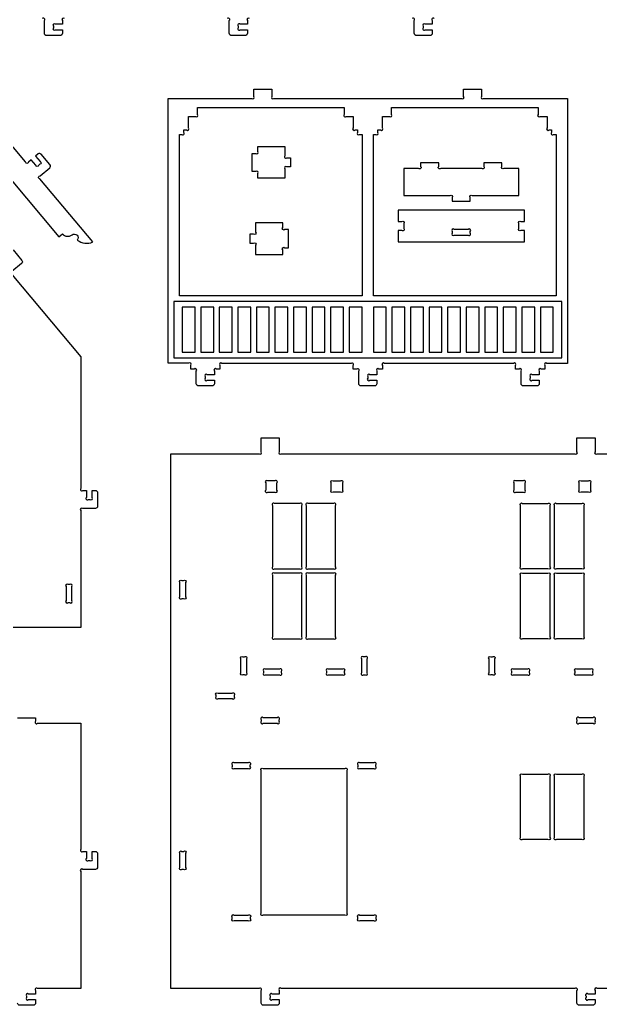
# Model space of a CAD drawing. Extents: x 2652.7 to 2745.6, y 2274 to 2345.8.
# Drawn here: x 2691.23 to 2716.97, y 2273.99 to 2317.68 of the extents above; entities that cross this region are included whole.
import ezdxf

# ---------------------------------------------------------------- set-up
doc = ezdxf.new("R2010")
doc.units = 0
doc.header["$MEASUREMENT"] = 0
doc.layers.add('LAYER1', color=18, linetype='CONTINUOUS')

msp = doc.modelspace()

# ---------------------------------------------------------------- linework, layer by layer
at = {"layer": 'LAYER1'}
for points in [[(2693.213, 2317.732, 1), (2693.125, 2317.644), (2693.125, 2317.482), (2692.813, 2317.482, 1), (2692.725, 2317.394), (2692.725, 2317.321, 1), (2692.813, 2317.232), (2693.125, 2317.232), (2693.125, 2317.082, -0.414214), (2693.025, 2316.982), (2692.425, 2316.982, -0.414214), (2692.325, 2317.082), (2692.325, 2317.644, 1), (2692.236, 2317.732)], [(2701.413, 2317.732, 1), (2701.325, 2317.644), (2701.325, 2317.482), (2701.013, 2317.482, 1), (2700.925, 2317.394), (2700.925, 2317.321, 1), (2701.013, 2317.232), (2701.325, 2317.232), (2701.325, 2317.082, -0.414214), (2701.225, 2316.982), (2700.625, 2316.982, -0.414214), (2700.525, 2317.082), (2700.525, 2317.644, 1), (2700.436, 2317.732)], [(2709.613, 2317.732, 1), (2709.525, 2317.644), (2709.525, 2317.482), (2709.213, 2317.482, 1), (2709.125, 2317.394), (2709.125, 2317.321, 1), (2709.213, 2317.232), (2709.525, 2317.232), (2709.525, 2317.082, -0.414214), (2709.425, 2316.982), (2708.825, 2316.982, -0.414214), (2708.725, 2317.082), (2708.725, 2317.644, 1), (2708.636, 2317.732)], [(2687.148, 2315.008), (2692.973, 2308.065), (2693.126, 2308.194, 0.40836), (2693.553, 2308.146, -0.891219), (2693.785, 2307.911, 0.261881), (2694.475, 2307.83), (2692.122, 2310.635, -1), (2692.133, 2310.76), (2692.563, 2311.12, 0.414214), (2692.576, 2311.261), (2692.19, 2311.721, 0.414214), (2692.049, 2311.733), (2691.934, 2311.637), (2692.134, 2311.398, -1), (2692.123, 2311.274), (2692.068, 2311.227, -1), (2691.943, 2311.238), (2691.743, 2311.476), (2691.619, 2311.372, -1), (2691.494, 2311.383), (2687.148, 2316.563)], [(2690.944, 2307.477), (2691.33, 2307.017, -0.414214), (2691.318, 2306.876), (2690.888, 2306.515, 1)], [(2690.877, 2306.39), (2693.938, 2302.742), (2693.938, 2296.906, 1), (2694.026, 2296.817), (2694.188, 2296.817), (2694.188, 2296.506, 1), (2694.276, 2296.417), (2694.349, 2296.417, 1), (2694.438, 2296.506), (2694.438, 2296.817), (2694.588, 2296.817, -0.414214), (2694.688, 2296.717), (2694.688, 2296.117, -0.414214), (2694.588, 2296.017), (2694.026, 2296.017, 1), (2693.938, 2295.929), (2693.938, 2290.742), (2689.676, 2290.742, 1)], [(2720.738, 2274.742), (2716.826, 2274.742, 1), (2716.738, 2274.654), (2716.738, 2274.492), (2716.426, 2274.492, 1), (2716.338, 2274.404), (2716.338, 2274.331, 1), (2716.426, 2274.242), (2716.738, 2274.242), (2716.738, 2274.092, -0.414214), (2716.638, 2273.992), (2716.038, 2273.992, -0.414214), (2715.938, 2274.092), (2715.938, 2274.654, 1), (2715.849, 2274.742), (2702.826, 2274.742, 1), (2702.738, 2274.654), (2702.738, 2274.492), (2702.426, 2274.492, 1), (2702.338, 2274.404), (2702.338, 2274.331, 1), (2702.426, 2274.242), (2702.738, 2274.242), (2702.738, 2274.092, -0.414214), (2702.638, 2273.992), (2702.038, 2273.992, -0.414214), (2701.938, 2274.092), (2701.938, 2274.654, 1), (2701.849, 2274.742), (2697.938, 2274.742), (2697.938, 2298.442), (2701.849, 2298.442, 1), (2701.938, 2298.531), (2701.938, 2299.142), (2702.738, 2299.142), (2702.738, 2298.531, 1), (2702.826, 2298.442), (2715.849, 2298.442, 1), (2715.938, 2298.531), (2715.938, 2299.142), (2716.738, 2299.142), (2716.738, 2298.531, 1), (2716.826, 2298.442), (2720.738, 2298.442)], [(2691.138, 2286.742), (2691.938, 2286.742), (2691.938, 2286.581, 1), (2692.026, 2286.492), (2693.938, 2286.492), (2693.938, 2280.906, 1), (2694.026, 2280.817), (2694.188, 2280.817), (2694.188, 2280.506, 1), (2694.276, 2280.417), (2694.349, 2280.417, 1), (2694.438, 2280.506), (2694.438, 2280.817), (2694.588, 2280.817, -0.414214), (2694.688, 2280.717), (2694.688, 2280.117, -0.414214), (2694.588, 2280.017), (2694.026, 2280.017, 1), (2693.938, 2279.929), (2693.938, 2274.742), (2692.026, 2274.742, 1), (2691.938, 2274.654), (2691.938, 2274.492), (2691.626, 2274.492, 1), (2691.538, 2274.404), (2691.538, 2274.331, 1), (2691.626, 2274.242), (2691.938, 2274.242), (2691.938, 2274.092, -0.414214), (2691.838, 2273.992), (2691.238, 2273.992, -0.414214), (2691.138, 2274.092)]]:
    msp.add_lwpolyline(points, format="xyb", dxfattribs=at)
for points in [[(2715.512, 2302.448), (2714.6, 2302.448, 1), (2714.512, 2302.36), (2714.512, 2302.198), (2714.35, 2302.198, 1), (2714.262, 2302.11), (2714.262, 2301.948), (2713.95, 2301.948, 1), (2713.862, 2301.86), (2713.862, 2301.787, 1), (2713.95, 2301.698), (2714.262, 2301.698), (2714.262, 2301.548, -0.414214), (2714.162, 2301.448), (2713.562, 2301.448, -0.414214), (2713.462, 2301.548), (2713.462, 2302.11, 1), (2713.373, 2302.198), (2713.212, 2302.198), (2713.212, 2302.36, 1), (2713.123, 2302.448), (2707.4, 2302.448, 1), (2707.312, 2302.36), (2707.312, 2302.198), (2707.15, 2302.198, 1), (2707.062, 2302.11), (2707.062, 2301.948), (2706.75, 2301.948, 1), (2706.662, 2301.86), (2706.662, 2301.787, 1), (2706.75, 2301.698), (2707.062, 2301.698), (2707.062, 2301.548, -0.414214), (2706.962, 2301.448), (2706.362, 2301.448, -0.414214), (2706.262, 2301.548), (2706.262, 2302.11, 1), (2706.173, 2302.198), (2706.012, 2302.198), (2706.012, 2302.36, 1), (2705.923, 2302.448), (2700.2, 2302.448, 1), (2700.112, 2302.36), (2700.112, 2302.198), (2699.95, 2302.198, 1), (2699.862, 2302.11), (2699.862, 2301.948), (2699.55, 2301.948, 1), (2699.462, 2301.86), (2699.462, 2301.787, 1), (2699.55, 2301.698), (2699.862, 2301.698), (2699.862, 2301.548, -0.414214), (2699.762, 2301.448), (2699.162, 2301.448, -0.414214), (2699.062, 2301.548), (2699.062, 2302.11, 1), (2698.973, 2302.198), (2698.812, 2302.198), (2698.812, 2302.369, 1), (2698.723, 2302.458), (2697.812, 2302.458), (2697.812, 2314.198), (2701.523, 2314.198, 1), (2701.612, 2314.287), (2701.612, 2314.598), (2702.412, 2314.598), (2702.412, 2314.287, 1), (2702.5, 2314.198), (2710.823, 2314.198, 1), (2710.912, 2314.287), (2710.912, 2314.598), (2711.712, 2314.598), (2711.712, 2314.287, 1), (2711.8, 2314.198), (2715.512, 2314.198)], [(2698.312, 2305.448), (2698.312, 2312.598), (2698.423, 2312.598, 1), (2698.512, 2312.687), (2698.512, 2312.798), (2698.623, 2312.798, 1), (2698.712, 2312.887), (2698.712, 2313.398), (2699.023, 2313.398, 1), (2699.112, 2313.487), (2699.112, 2313.798), (2705.612, 2313.798), (2705.612, 2313.487, 1), (2705.7, 2313.398), (2706.012, 2313.398), (2706.012, 2312.887, 1), (2706.1, 2312.798), (2706.212, 2312.798), (2706.212, 2312.687, 1), (2706.3, 2312.598), (2706.412, 2312.598), (2706.412, 2305.448)], [(2706.912, 2305.448), (2706.912, 2312.598), (2707.023, 2312.598, 1), (2707.112, 2312.687), (2707.112, 2312.798), (2707.223, 2312.798, 1), (2707.312, 2312.887), (2707.312, 2313.398), (2707.623, 2313.398, 1), (2707.712, 2313.487), (2707.712, 2313.798), (2714.212, 2313.798), (2714.212, 2313.487, 1), (2714.3, 2313.398), (2714.612, 2313.398), (2714.612, 2312.887, 1), (2714.7, 2312.798), (2714.812, 2312.798), (2714.812, 2312.687, 1), (2714.9, 2312.598), (2715.012, 2312.598), (2715.012, 2305.448)], [(2702.992, 2312.058), (2702.992, 2311.647, 1), (2703.08, 2311.558), (2703.242, 2311.558), (2703.242, 2311.158), (2703.08, 2311.158, 1), (2702.992, 2311.07), (2702.992, 2310.658), (2701.792, 2310.658), (2701.792, 2310.87, 1), (2701.703, 2310.958), (2701.542, 2310.958), (2701.542, 2311.758), (2701.703, 2311.758, 1), (2701.792, 2311.847), (2701.792, 2312.058)], [(2711.807, 2311.339), (2711.807, 2311.178, -1), (2711.719, 2311.089), (2709.896, 2311.089, -1), (2709.807, 2311.178), (2709.807, 2311.339), (2709.007, 2311.339), (2709.007, 2311.178, -1), (2708.919, 2311.089), (2708.257, 2311.089), (2708.257, 2309.889), (2710.319, 2309.889, -1), (2710.407, 2309.8), (2710.407, 2309.639), (2711.207, 2309.639), (2711.207, 2309.8, -1), (2711.296, 2309.889), (2713.357, 2309.889), (2713.357, 2311.089), (2712.696, 2311.089, -1), (2712.607, 2311.178), (2712.607, 2311.339)], [(2708.007, 2308.739), (2708.169, 2308.739, -1), (2708.257, 2308.65), (2708.257, 2308.428, -1), (2708.169, 2308.339), (2708.007, 2308.339), (2708.007, 2307.839), (2713.607, 2307.839), (2713.607, 2308.339), (2713.446, 2308.339, -1), (2713.357, 2308.428), (2713.357, 2308.65, -1), (2713.446, 2308.739), (2713.607, 2308.739), (2713.607, 2309.239), (2708.007, 2309.239)], [(2701.692, 2308.678), (2701.692, 2308.267, -1), (2701.603, 2308.178), (2701.442, 2308.178), (2701.442, 2307.778), (2701.603, 2307.778, -1), (2701.692, 2307.69), (2701.692, 2307.278), (2702.892, 2307.278), (2702.892, 2307.49, -1), (2702.98, 2307.578), (2703.142, 2307.578), (2703.142, 2308.378), (2702.98, 2308.378, -1), (2702.892, 2308.467), (2702.892, 2308.678)], [(2710.496, 2308.139), (2711.119, 2308.139, 1), (2711.207, 2308.228), (2711.207, 2308.3, 1), (2711.119, 2308.389), (2710.496, 2308.389, 1), (2710.407, 2308.3), (2710.407, 2308.228, 1)], [(2702.138, 2297.154), (2702.138, 2296.831, 1), (2702.226, 2296.742), (2702.549, 2296.742, 1), (2702.638, 2296.831), (2702.638, 2297.154, 1), (2702.549, 2297.242), (2702.226, 2297.242, 1)], [(2705.126, 2297.242), (2705.449, 2297.242, -1), (2705.538, 2297.154), (2705.538, 2296.831, -1), (2705.449, 2296.742), (2705.126, 2296.742, -1), (2705.038, 2296.831), (2705.038, 2297.154, -1)], [(2713.226, 2296.742), (2713.549, 2296.742, 1), (2713.638, 2296.831), (2713.638, 2297.154, 1), (2713.549, 2297.242), (2713.226, 2297.242, 1), (2713.138, 2297.154), (2713.138, 2296.831, 1)], [(2716.449, 2296.742), (2716.126, 2296.742, -1), (2716.038, 2296.831), (2716.038, 2297.154, -1), (2716.126, 2297.242), (2716.449, 2297.242, -1), (2716.538, 2297.154), (2716.538, 2296.831, -1)], [(2702.438, 2296.154), (2702.438, 2293.431, 1), (2702.526, 2293.342), (2703.649, 2293.342, 1), (2703.738, 2293.431), (2703.738, 2296.154, 1), (2703.649, 2296.242), (2702.526, 2296.242, 1)], [(2703.938, 2296.154), (2703.938, 2293.431, 1), (2704.026, 2293.342), (2705.149, 2293.342, 1), (2705.238, 2293.431), (2705.238, 2296.154, 1), (2705.149, 2296.242), (2704.026, 2296.242, 1)], [(2714.738, 2296.154), (2714.738, 2293.431, -1), (2714.649, 2293.342), (2713.526, 2293.342, -1), (2713.438, 2293.431), (2713.438, 2296.154, -1), (2713.526, 2296.242), (2714.649, 2296.242, -1)], [(2716.238, 2296.154), (2716.238, 2293.431, -1), (2716.149, 2293.342), (2715.026, 2293.342, -1), (2714.938, 2293.431), (2714.938, 2296.154, -1), (2715.026, 2296.242), (2716.149, 2296.242, -1)], [(2702.438, 2293.054), (2702.438, 2290.331, 1), (2702.526, 2290.242), (2703.649, 2290.242, 1), (2703.738, 2290.331), (2703.738, 2293.054, 1), (2703.649, 2293.142), (2702.526, 2293.142, 1)], [(2703.938, 2293.054), (2703.938, 2290.331, 1), (2704.026, 2290.242), (2705.149, 2290.242, 1), (2705.238, 2290.331), (2705.238, 2293.054, 1), (2705.149, 2293.142), (2704.026, 2293.142, 1)], [(2714.738, 2293.054), (2714.738, 2290.331, -1), (2714.649, 2290.242), (2713.526, 2290.242, -1), (2713.438, 2290.331), (2713.438, 2293.054, -1), (2713.526, 2293.142), (2714.649, 2293.142, -1)], [(2716.238, 2293.054), (2716.238, 2290.331, -1), (2716.149, 2290.242), (2715.026, 2290.242, -1), (2714.938, 2290.331), (2714.938, 2293.054, -1), (2715.026, 2293.142), (2716.149, 2293.142, -1)], [(2693.288, 2292.554), (2693.288, 2291.931, 1), (2693.376, 2291.842), (2693.449, 2291.842, 1), (2693.538, 2291.931), (2693.538, 2292.554, 1), (2693.449, 2292.642), (2693.376, 2292.642, 1)], [(2698.588, 2292.729), (2698.588, 2292.106, -1), (2698.499, 2292.017), (2698.426, 2292.017, -1), (2698.338, 2292.106), (2698.338, 2292.729, -1), (2698.426, 2292.817), (2698.499, 2292.817, -1)], [(2701.288, 2289.354), (2701.288, 2288.731, -1), (2701.199, 2288.642), (2701.126, 2288.642, -1), (2701.038, 2288.731), (2701.038, 2289.354, -1), (2701.126, 2289.442), (2701.199, 2289.442, -1)], [(2706.476, 2288.642), (2706.549, 2288.642, 1), (2706.638, 2288.731), (2706.638, 2289.354, 1), (2706.549, 2289.442), (2706.476, 2289.442, 1), (2706.388, 2289.354), (2706.388, 2288.731, 1)], [(2712.038, 2288.731), (2712.038, 2289.354, -1), (2712.126, 2289.442), (2712.199, 2289.442, -1), (2712.288, 2289.354), (2712.288, 2288.731, -1), (2712.199, 2288.642), (2712.126, 2288.642, -1)], [(2702.749, 2288.892), (2702.126, 2288.892, 1), (2702.038, 2288.804), (2702.038, 2288.731, 1), (2702.126, 2288.642), (2702.749, 2288.642, 1), (2702.838, 2288.731), (2702.838, 2288.804, 1)], [(2705.549, 2288.892), (2704.926, 2288.892, 1), (2704.838, 2288.804), (2704.838, 2288.731, 1), (2704.926, 2288.642), (2705.549, 2288.642, 1), (2705.638, 2288.731), (2705.638, 2288.804, 1)], [(2713.126, 2288.642), (2713.749, 2288.642, 1), (2713.838, 2288.731), (2713.838, 2288.804, 1), (2713.749, 2288.892), (2713.126, 2288.892, 1), (2713.038, 2288.804), (2713.038, 2288.731, 1)], [(2715.926, 2288.642), (2716.549, 2288.642, 1), (2716.638, 2288.731), (2716.638, 2288.804, 1), (2716.549, 2288.892), (2715.926, 2288.892, 1), (2715.838, 2288.804), (2715.838, 2288.731, 1)], [(2700.026, 2287.822), (2700.649, 2287.822, -1), (2700.738, 2287.734), (2700.738, 2287.661, -1), (2700.649, 2287.572), (2700.026, 2287.572, -1), (2699.938, 2287.661), (2699.938, 2287.734, -1)], [(2702.026, 2286.492), (2702.649, 2286.492, 1), (2702.738, 2286.581), (2702.738, 2286.654, 1), (2702.649, 2286.742), (2702.026, 2286.742, 1), (2701.938, 2286.654), (2701.938, 2286.581, 1)], [(2716.026, 2286.492), (2716.649, 2286.492, 1), (2716.738, 2286.581), (2716.738, 2286.654, 1), (2716.649, 2286.742), (2716.026, 2286.742, 1), (2715.938, 2286.654), (2715.938, 2286.581, 1)], [(2700.745, 2284.492), (2701.367, 2284.492, 1), (2701.456, 2284.581), (2701.456, 2284.654, 1), (2701.367, 2284.742), (2700.745, 2284.742, 1), (2700.656, 2284.654), (2700.656, 2284.581, 1)], [(2706.308, 2284.492), (2706.931, 2284.492, 1), (2707.019, 2284.581), (2707.019, 2284.654, 1), (2706.931, 2284.742), (2706.308, 2284.742, 1), (2706.219, 2284.654), (2706.219, 2284.581, 1)], [(2705.738, 2284.404), (2705.738, 2278.081, -1), (2705.649, 2277.992), (2702.026, 2277.992, -1), (2701.938, 2278.081), (2701.938, 2284.404, -1), (2702.026, 2284.492), (2705.649, 2284.492, -1)], [(2714.738, 2284.154), (2714.738, 2281.431, -1), (2714.649, 2281.342), (2713.526, 2281.342, -1), (2713.438, 2281.431), (2713.438, 2284.154, -1), (2713.526, 2284.242), (2714.649, 2284.242, -1)], [(2716.238, 2284.154), (2716.238, 2281.431, -1), (2716.149, 2281.342), (2715.026, 2281.342, -1), (2714.938, 2281.431), (2714.938, 2284.154, -1), (2715.026, 2284.242), (2716.149, 2284.242, -1)], [(2698.588, 2280.729), (2698.588, 2280.106, -1), (2698.499, 2280.017), (2698.426, 2280.017, -1), (2698.338, 2280.106), (2698.338, 2280.729, -1), (2698.426, 2280.817), (2698.499, 2280.817, -1)], [(2700.745, 2277.992), (2701.367, 2277.992, -1), (2701.456, 2277.904), (2701.456, 2277.831, -1), (2701.367, 2277.742), (2700.745, 2277.742, -1), (2700.656, 2277.831), (2700.656, 2277.904, -1)], [(2706.308, 2277.992), (2706.931, 2277.992, -1), (2707.019, 2277.904), (2707.019, 2277.831, -1), (2706.931, 2277.742), (2706.308, 2277.742, -1), (2706.219, 2277.831), (2706.219, 2277.904, -1)]]:
    msp.add_lwpolyline(points, format="xyb", close=True, dxfattribs=at)
for points in [[(2715.262, 2305.198), (2698.062, 2305.198), (2698.062, 2302.698), (2715.262, 2302.698)], [(2699.009, 2304.948), (2698.437, 2304.948), (2698.437, 2302.948), (2699.009, 2302.948)], [(2699.259, 2304.948), (2699.259, 2302.948), (2699.832, 2302.948), (2699.832, 2304.948)], [(2700.654, 2302.948), (2700.654, 2304.948), (2700.082, 2304.948), (2700.082, 2302.948)], [(2700.904, 2304.948), (2700.904, 2302.948), (2701.477, 2302.948), (2701.477, 2304.948)], [(2701.727, 2304.948), (2701.727, 2302.948), (2702.299, 2302.948), (2702.299, 2304.948)], [(2702.549, 2304.948), (2702.549, 2302.948), (2703.122, 2302.948), (2703.122, 2304.948)], [(2703.372, 2304.948), (2703.372, 2302.948), (2703.944, 2302.948), (2703.944, 2304.948)], [(2704.194, 2304.948), (2704.194, 2302.948), (2704.767, 2302.948), (2704.767, 2304.948)], [(2705.017, 2304.948), (2705.017, 2302.948), (2705.589, 2302.948), (2705.589, 2304.948)], [(2705.839, 2302.948), (2706.412, 2302.948), (2706.412, 2304.948), (2705.839, 2304.948)], [(2707.484, 2304.948), (2706.912, 2304.948), (2706.912, 2302.948), (2707.484, 2302.948)], [(2707.734, 2304.948), (2707.734, 2302.948), (2708.307, 2302.948), (2708.307, 2304.948)], [(2708.557, 2304.948), (2708.557, 2302.948), (2709.129, 2302.948), (2709.129, 2304.948)], [(2709.379, 2304.948), (2709.379, 2302.948), (2709.952, 2302.948), (2709.952, 2304.948)], [(2710.202, 2304.948), (2710.202, 2302.948), (2710.774, 2302.948), (2710.774, 2304.948)], [(2711.024, 2304.948), (2711.024, 2302.948), (2711.597, 2302.948), (2711.597, 2304.948)], [(2711.847, 2304.948), (2711.847, 2302.948), (2712.419, 2302.948), (2712.419, 2304.948)], [(2712.669, 2304.948), (2712.669, 2302.948), (2713.242, 2302.948), (2713.242, 2304.948)], [(2713.492, 2304.948), (2713.492, 2302.948), (2714.064, 2302.948), (2714.064, 2304.948)], [(2714.314, 2302.948), (2714.887, 2302.948), (2714.887, 2304.948), (2714.314, 2304.948)]]:
    msp.add_lwpolyline(points, close=True, dxfattribs=at)

doc.saveas('drawing.dxf')
